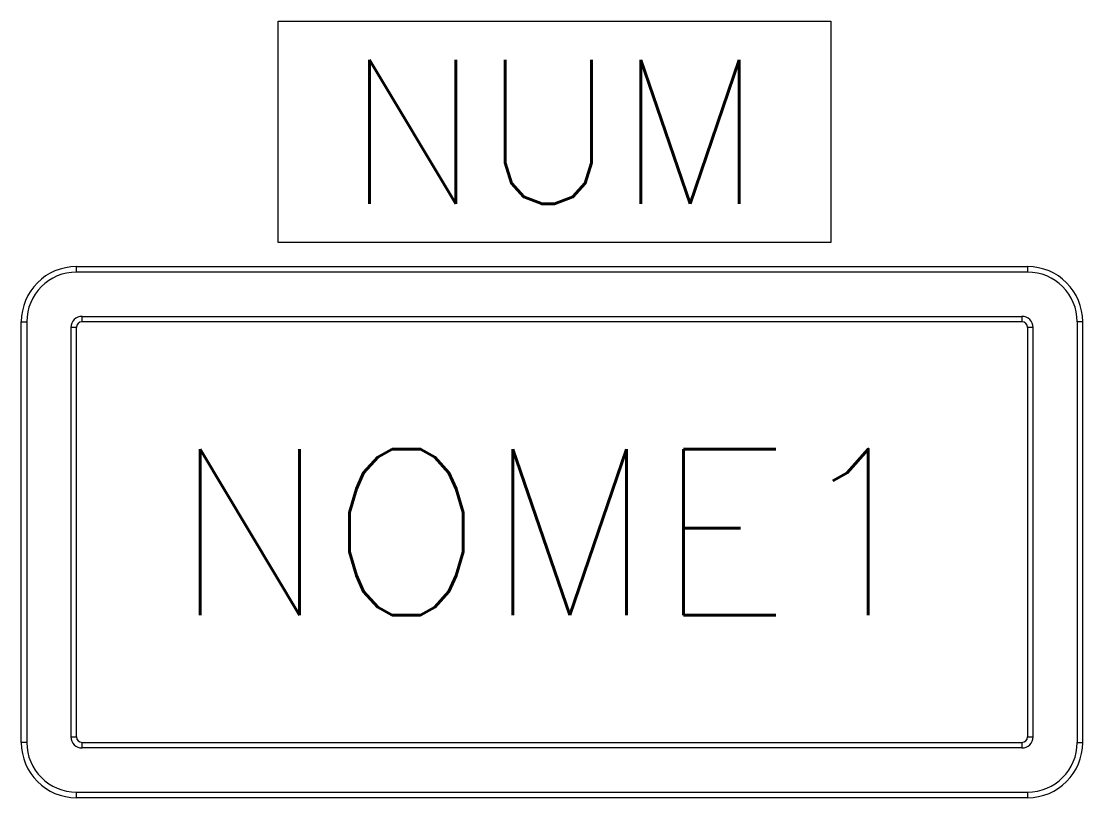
# Model space of a CAD drawing. Header units: millimetres. Extents: x -4.82 to 4.78, y -23.76 to -16.74.
import ezdxf
from ezdxf.enums import TextEntityAlignment as Align

# ---------------------------------------------------------------- set-up
doc = ezdxf.new("R2010")
doc.units = ezdxf.units.MM
doc.styles.add('Romans', font='romans.shx')

msp = doc.modelspace()

# ---------------------------------------------------------------- linework, layer by layer
at = {"linetype": 'Continuous'}
for p, q in [((-2.5, -16.7435), (2.5, -16.7435)), ((-2.5, -18.7435), (-2.5, -16.7435)), ((2.5, -16.7435), (2.5, -18.7435)), ((2.5, -18.7435), (-2.5, -18.7435))]:
    msp.add_line(p, q, dxfattribs=at)
at = {"linetype": 'Continuous', "lineweight": 25}
for points in [[(-4.3225, -18.96), (4.2775, -18.96), (4.2775, -19.01), (-4.3225, -19.01)], [(-4.8225, -23.26), (-4.8225, -19.46), (-4.7725, -19.46), (-4.7725, -23.26)], [(-4.2725, -19.41), (4.2275, -19.41), (4.2275, -19.46), (-4.2725, -19.46)], [(4.7275, -19.46), (4.7275, -23.26), (4.7775, -23.26), (4.7775, -19.46)], [(-4.3225, -19.51), (-4.3725, -19.51), (-4.3725, -23.21), (-4.3225, -23.21)], [(4.3275, -19.51), (4.2775, -19.51), (4.2775, -23.21), (4.3275, -23.21)], [(-4.2725, -23.26), (4.2275, -23.26), (4.2275, -23.31), (-4.2725, -23.31)], [(-4.3225, -23.71), (4.2775, -23.71), (4.2775, -23.76), (-4.3225, -23.76)]]:
    msp.add_lwpolyline(points, close=True, dxfattribs=at)
for centre, radius, start, end in [((-4.3225, -19.46), 0.5, 90, 180), ((4.2775, -19.46), 0.5, 360, 90), ((-4.3225, -19.46), 0.45, 90, 180), ((4.2775, -19.46), 0.45, 0, 90), ((-4.2725, -19.51), 0.1, 90, 180), ((-4.2725, -19.51), 0.05, 90, 180), ((4.2275, -19.51), 0.1, 0, 90), ((4.2275, -19.51), 0.05, 360, 90), ((-4.2725, -23.21), 0.1, 180, 270), ((-4.2725, -23.21), 0.05, 180, 270), ((4.2275, -23.21), 0.1, 270, 0), ((4.2275, -23.21), 0.05, 270, 0), ((-4.3225, -23.26), 0.5, 180, 270), ((-4.3225, -23.26), 0.45, 180, 270), ((4.2775, -23.26), 0.45, 270, 0), ((4.2775, -23.26), 0.5, 270, 0)]:
    msp.add_arc(centre, radius, start, end, dxfattribs=at)

# ---------------------------------------------------------------- texts
at = {"linetype": 'Continuous', "style": 'Romans'}
for tag, text, height, p in [('NUM', 'NUM', 1.3, (0, -17.7435)), ('NOME1', 'NOME1', 1.5, (-0.0225, -21.36))]:
    msp.add_attdef(tag, text=text, height=height, dxfattribs=at).set_placement(p, align=Align.MIDDLE_CENTER)

doc.saveas('drawing.dxf')
